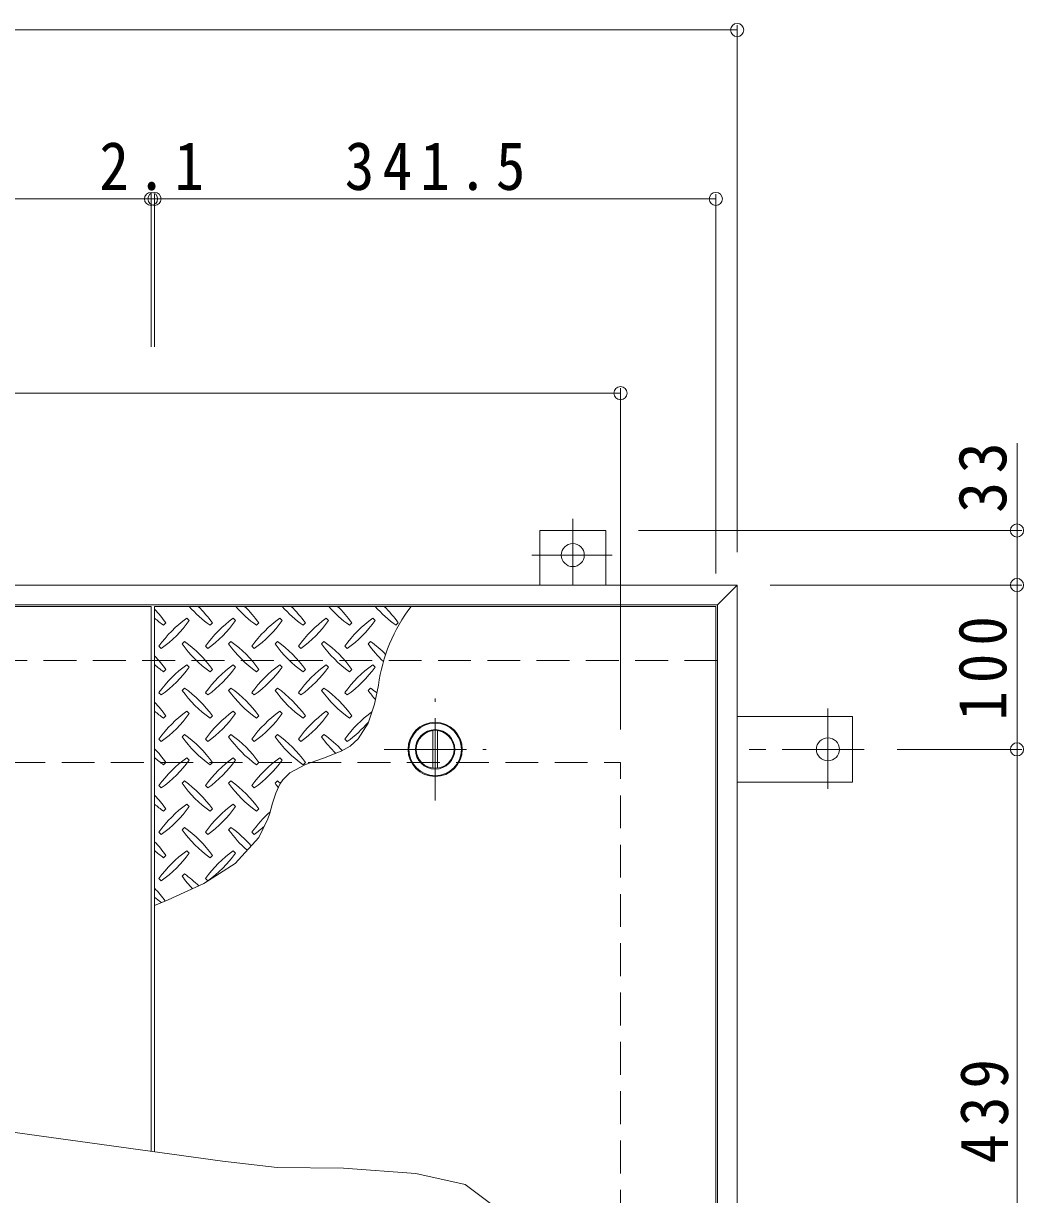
# Model space of a CAD drawing. Units: millimetres at full size, sheet at 1:10. Extents: x -2620 to 2676, y -1962 to 1874.
# Drawn here: x -867 to -259, y 1131 to 1843 of the extents above; entities that cross this region are included whole.
import ezdxf

# ---------------------------------------------------------------- set-up
doc = ezdxf.new("R2010")
doc.units = ezdxf.units.MM
doc.header["$LTSCALE"] = 10
doc.header["$PDMODE"] = 32
doc.header["$PDSIZE"] = 8
doc.linetypes.add('CHAIN1', pattern=[8, 5, -1, 1, -1])
doc.linetypes.add('DASHED2', pattern=[3, 2, -1])
for name, color, linetype, lineweight in [('0-1_躯体', 2, 'DASHED2', 9), ('0-2_仕上', 3, 'Continuous', 9), ('0-3_建具', 2, 'Continuous', 9), ('0-5_寸法', 7, 'Continuous', 9), ('0-9', 134, 'Continuous', 5), ('0-C', 2, 'Continuous', 9), ('0-E', 3, 'Continuous', 9), ('0-F', 7, 'Continuous', 9)]:
    doc.layers.add(name, color=color, linetype=linetype, lineweight=lineweight)
doc.styles.add('ＭＳ ゴシック', font='')
doc.styles.get('ＭＳ ゴシック').set_extended_font_data('MS Gothic')

msp = doc.modelspace()

# ---------------------------------------------------------------- linework, layer by layer
at = {"layer": '0-1_躯体'}
for p, q in [((-444.98, 1455.65), (-2162.98, 1455.65)), ((-2103.98, 1393.65), (-503.98, 1393.65)), ((-503.98, 93.65), (-503.98, 1393.65))]:
    msp.add_line(p, q, dxfattribs=at)
at = {"layer": '0-2_仕上'}
for p, q in [((-1131.1, 1488.65), (-789.6, 1488.65)), ((-789.6, 1488.65), (-789.6, 1157.04)), ((-787.48, 1488.65), (-445.98, 1488.65)), ((-787.48, 1156.75), (-787.48, 1488.65)), ((-445.98, 1488.65), (-445.98, 993.1))]:
    msp.add_line(p, q, dxfattribs=at)
msp.add_circle((-616.73, 1401.65), 16.5, dxfattribs=at)
at = {"layer": '0-3_建具'}
for p, q in [((-432.98, 1501.65), (-2174.98, 1501.65)), ((-432.98, 1501.65), (-444.98, 1489.65)), ((-432.98, -14.35), (-432.98, 1501.65)), ((-444.98, 1489.65), (-2162.98, 1489.65)), ((-444.98, -2.35), (-444.98, 1489.65))]:
    msp.add_line(p, q, dxfattribs=at)
at = {"layer": '0-5_寸法'}
for p, q in [((-746.21, 1151.03), (-1133.23, 1204.64)), ((-712.92, 1147.29), (-746.21, 1151.03)), ((-672.54, 1146.87), (-712.92, 1147.29)), ((-628.42, 1143.54), (-672.54, 1146.87))]:
    msp.add_line(p, q, dxfattribs=at)
msp.add_lwpolyline([(-444.98, 992.71), (-479.52, 1006.09), (-509.76, 1022.51), (-532.32, 1041.75), (-547.68, 1073.2), (-563.49, 1110.66), (-598.46, 1136.88), (-628.42, 1143.54)], dxfattribs=at)
at = {"layer": '0-9'}
for p, q in [((-781.98, 1477.17), (-780.56, 1478.59)), ((-766.42, 1480), (-767.84, 1481.42)), ((-753.69, 1477.17), (-752.28, 1478.59)), ((-738.14, 1480), (-739.55, 1481.42)), ((-725.41, 1477.17), (-724, 1478.59)), ((-709.85, 1480), (-711.27, 1481.42)), ((-697.13, 1477.17), (-695.71, 1478.59)), ((-681.57, 1480), (-682.98, 1481.42)), ((-668.84, 1477.17), (-667.43, 1478.59)), ((-653.29, 1480), (-654.7, 1481.42)), ((-640.56, 1477.17), (-639.14, 1478.59)), ((-784.81, 1464.45), (-783.39, 1463.03)), ((-769.25, 1467.28), (-770.67, 1465.86)), ((-756.52, 1464.45), (-755.11, 1463.03)), ((-740.97, 1467.28), (-742.38, 1465.86)), ((-728.24, 1464.45), (-726.82, 1463.03)), ((-712.68, 1467.28), (-714.1, 1465.86)), ((-699.95, 1464.45), (-698.54, 1463.03)), ((-684.4, 1467.28), (-685.81, 1465.86)), ((-671.67, 1464.45), (-670.26, 1463.03)), ((-656.11, 1467.28), (-657.53, 1465.86)), ((-781.98, 1448.89), (-780.56, 1450.31)), ((-766.42, 1451.72), (-767.84, 1453.13)), ((-753.69, 1448.89), (-752.28, 1450.31)), ((-738.14, 1451.72), (-739.55, 1453.13)), ((-725.41, 1448.89), (-724, 1450.31)), ((-709.85, 1451.72), (-711.27, 1453.13)), ((-697.13, 1448.89), (-695.71, 1450.31)), ((-681.57, 1451.72), (-682.98, 1453.13)), ((-668.84, 1448.89), (-667.43, 1450.31)), ((-653.29, 1451.72), (-654.7, 1453.13)), ((-784.81, 1436.16), (-783.39, 1434.75)), ((-769.25, 1438.99), (-770.67, 1437.58)), ((-756.52, 1436.16), (-755.11, 1434.75)), ((-740.97, 1438.99), (-742.38, 1437.58)), ((-728.24, 1436.16), (-726.82, 1434.75)), ((-712.68, 1438.99), (-714.1, 1437.58)), ((-699.95, 1436.16), (-698.54, 1434.75)), ((-684.4, 1438.99), (-685.81, 1437.58)), ((-671.67, 1436.16), (-670.26, 1434.75)), ((-656.11, 1438.99), (-657.53, 1437.58)), ((-781.98, 1420.61), (-780.56, 1422.02)), ((-766.42, 1423.43), (-767.84, 1424.85)), ((-753.69, 1420.61), (-752.28, 1422.02)), ((-738.14, 1423.43), (-739.55, 1424.85)), ((-725.41, 1420.61), (-724, 1422.02)), ((-709.85, 1423.43), (-711.27, 1424.85)), ((-697.13, 1420.61), (-695.71, 1422.02)), ((-681.57, 1423.43), (-682.98, 1424.85)), ((-668.84, 1420.61), (-667.43, 1422.02)), ((-784.81, 1407.88), (-783.39, 1406.46)), ((-769.25, 1410.71), (-770.67, 1409.29)), ((-756.52, 1407.88), (-755.11, 1406.46)), ((-740.97, 1410.71), (-742.38, 1409.29)), ((-728.24, 1407.88), (-726.82, 1406.46)), ((-712.68, 1410.71), (-714.1, 1409.29)), ((-699.95, 1407.88), (-698.54, 1406.46)), ((-684.4, 1410.71), (-685.81, 1409.29)), ((-671.67, 1407.88), (-670.26, 1406.46)), ((-781.98, 1392.32), (-780.56, 1393.74)), ((-766.42, 1395.15), (-767.84, 1396.56)), ((-753.69, 1392.32), (-752.28, 1393.74)), ((-738.14, 1395.15), (-739.55, 1396.56)), ((-725.41, 1392.32), (-724, 1393.74)), ((-709.85, 1395.15), (-711.27, 1396.56)), ((-697.13, 1392.32), (-695.71, 1393.74)), ((-769.25, 1382.42), (-770.67, 1381.01)), ((-740.97, 1382.42), (-742.38, 1381.01)), ((-712.68, 1382.42), (-714.1, 1381.01)), ((-784.81, 1379.59), (-783.39, 1378.18)), ((-756.52, 1379.59), (-755.11, 1378.18)), ((-728.24, 1379.59), (-726.82, 1378.18)), ((-766.42, 1366.87), (-767.84, 1368.28)), ((-738.14, 1366.87), (-739.55, 1368.28)), ((-781.98, 1364.04), (-780.56, 1365.45)), ((-753.69, 1364.04), (-752.28, 1365.45)), ((-725.41, 1364.04), (-724, 1365.45)), ((-769.25, 1354.14), (-770.67, 1352.72)), ((-740.97, 1354.14), (-742.38, 1352.72)), ((-784.81, 1351.31), (-783.39, 1349.9)), ((-756.52, 1351.31), (-755.11, 1349.9)), ((-728.24, 1351.31), (-726.82, 1349.9)), ((-766.42, 1338.58), (-767.84, 1340)), ((-738.14, 1338.58), (-739.55, 1340)), ((-781.98, 1335.75), (-780.56, 1337.17)), ((-753.69, 1335.75), (-752.28, 1337.17)), ((-769.25, 1325.85), (-770.67, 1324.44)), ((-784.81, 1323.03), (-783.39, 1321.61)), ((-756.52, 1323.03), (-755.11, 1321.61))]:
    msp.add_line(p, q, dxfattribs=at)
msp.add_lwpolyline([(-787.48, 1306.73), (-779.2, 1310.06), (-757.45, 1320.02), (-738.49, 1332.18), (-724.08, 1347.96), (-718.51, 1359.31), (-717.37, 1362.79), (-715.6, 1368.94), (-713.71, 1374.93), (-711.26, 1380.4), (-709.42, 1383.19), (-705.14, 1387.3), (-695.54, 1392.4), (-684.57, 1396.3), (-673.89, 1400.49), (-668.49, 1403.65), (-663.65, 1408.03), (-657.57, 1417.65), (-653.62, 1429.23), (-651.27, 1440.66)], dxfattribs=at)
for centre, radius, start, end in [((-839.61, 1436.52), 72.5, 35.47272, 44.0249), ((-711.62, 1536.22), 72.5, 221.00789, 234.5273), ((-811.32, 1436.52), 72.5, 35.47272, 45.97511), ((-683.34, 1536.22), 72.5, 221.00789, 234.5273), ((-783.04, 1436.52), 72.5, 35.47272, 45.97511), ((-655.05, 1536.22), 72.5, 221.00789, 234.5273), ((-754.76, 1436.52), 72.5, 35.47272, 45.97511), ((-626.77, 1536.22), 72.5, 221.00789, 234.5273), ((-726.47, 1436.52), 72.5, 35.47272, 45.97511), ((-598.48, 1536.22), 72.5, 221.00789, 234.5273), ((-550.07, 1426.9), 102.13, 142.79805, 172.25462), ((-698.19, 1436.52), 72.5, 35.47272, 45.97511), ((-739.91, 1536.22), 72.5, 228.99213, 234.5273), ((-725.76, 1422.37), 72.5, 125.47272, 144.5273), ((-825.47, 1522.08), 72.5, 305.47256, 324.5273), ((-697.48, 1422.37), 72.5, 125.47272, 144.5273), ((-797.18, 1522.08), 72.5, 305.47256, 324.5273), ((-669.2, 1422.37), 72.5, 125.47272, 144.5273), ((-768.9, 1522.08), 72.5, 305.47256, 324.5273), ((-640.91, 1422.37), 72.5, 125.47272, 144.5273), ((-740.61, 1522.08), 72.5, 305.47256, 324.5273), ((-612.63, 1422.37), 72.5, 125.47272, 144.5273), ((-712.33, 1522.08), 72.5, 305.47256, 324.5273), ((-711.62, 1507.93), 72.5, 215.47258, 234.5273), ((-811.32, 1408.23), 72.5, 35.47272, 54.5273), ((-683.34, 1507.93), 72.5, 215.47258, 234.5273), ((-783.04, 1408.23), 72.5, 35.47272, 54.5273), ((-655.05, 1507.93), 72.5, 215.47258, 234.5273), ((-754.76, 1408.23), 72.5, 35.47272, 54.5273), ((-626.77, 1507.93), 72.5, 215.47258, 234.5273), ((-726.47, 1408.23), 72.5, 35.47272, 54.5273), ((-598.48, 1507.93), 72.5, 215.47258, 226.69856), ((-698.19, 1408.23), 72.5, 44.94598, 54.5273), ((-839.61, 1408.23), 72.5, 35.47272, 44.0249), ((-739.91, 1507.93), 72.5, 228.99213, 234.5273), ((-725.76, 1394.09), 72.5, 125.47272, 144.5273), ((-825.47, 1493.79), 72.5, 305.47256, 324.5273), ((-697.48, 1394.09), 72.5, 125.47272, 144.5273), ((-797.18, 1493.79), 72.5, 305.47256, 324.5273), ((-669.2, 1394.09), 72.5, 125.47272, 144.5273), ((-768.9, 1493.79), 72.5, 305.47256, 324.5273), ((-640.91, 1394.09), 72.5, 125.47272, 144.5273), ((-740.61, 1493.79), 72.5, 305.47256, 324.5273), ((-612.63, 1394.09), 72.5, 125.47272, 144.5273), ((-712.33, 1493.79), 72.5, 305.47256, 324.5273), ((-711.62, 1479.65), 72.5, 215.47258, 234.5273), ((-811.32, 1379.95), 72.5, 35.47272, 54.5273), ((-683.34, 1479.65), 72.5, 215.47258, 234.5273), ((-783.04, 1379.95), 72.5, 35.47272, 54.5273), ((-655.05, 1479.65), 72.5, 215.47258, 234.5273), ((-754.76, 1379.95), 72.5, 35.47272, 54.5273), ((-626.77, 1479.65), 72.5, 215.47258, 234.5273), ((-726.47, 1379.95), 72.5, 35.47272, 54.5273), ((-598.48, 1479.65), 72.5, 215.47258, 221.1628), ((-698.19, 1379.95), 72.5, 50.65677, 54.5273), ((-839.61, 1379.95), 72.5, 35.47272, 44.0249), ((-739.91, 1479.65), 72.5, 228.99213, 234.5273), ((-725.76, 1365.81), 72.5, 125.47272, 144.5273), ((-825.47, 1465.51), 72.5, 305.47256, 324.5273), ((-697.48, 1365.81), 72.5, 125.47272, 144.5273), ((-797.18, 1465.51), 72.5, 305.47256, 324.52728), ((-669.2, 1365.81), 72.5, 125.47272, 144.5273), ((-768.9, 1465.51), 72.5, 305.47256, 324.52728), ((-640.91, 1365.81), 72.5, 125.47272, 144.5273), ((-740.61, 1465.51), 72.5, 305.47256, 324.52728), ((-612.63, 1365.81), 72.5, 126.00705, 144.5273), ((-712.33, 1465.51), 72.5, 305.47256, 319.2924), ((-711.62, 1451.37), 72.5, 215.47258, 234.5273), ((-811.32, 1351.66), 72.5, 35.47272, 54.5273), ((-683.34, 1451.37), 72.5, 215.47258, 234.5273), ((-783.04, 1351.66), 72.5, 35.47272, 54.5273), ((-655.05, 1451.37), 72.5, 215.47258, 234.5273), ((-754.76, 1351.66), 72.5, 35.47272, 54.5273), ((-626.77, 1451.37), 72.5, 215.47258, 225.99713), ((-726.47, 1351.66), 72.5, 42.74814, 54.5273), ((-839.61, 1351.66), 72.5, 35.47272, 44.0249), ((-739.91, 1451.37), 72.5, 228.99213, 234.5273), ((-725.76, 1337.52), 72.5, 125.47272, 144.5273), ((-825.47, 1437.22), 72.5, 305.47256, 324.5273), ((-697.48, 1337.52), 72.5, 125.47272, 144.5273), ((-797.18, 1437.22), 72.5, 305.47256, 324.5273), ((-669.2, 1337.52), 72.5, 125.47272, 144.5273), ((-768.9, 1437.22), 72.5, 305.47256, 324.5273), ((-811.32, 1323.38), 72.5, 35.47272, 54.5273), ((-783.04, 1323.38), 72.5, 35.47272, 54.5273), ((-754.76, 1323.38), 72.5, 52.70831, 54.5273), ((-711.62, 1423.08), 72.5, 215.47258, 234.5273), ((-683.34, 1423.08), 72.5, 215.47258, 234.5273), ((-655.05, 1423.08), 72.5, 215.47258, 218.03572), ((-839.61, 1323.38), 72.5, 35.47272, 44.0249), ((-739.91, 1423.08), 72.5, 228.99213, 234.5273), ((-725.76, 1309.24), 72.5, 125.47272, 144.5273), ((-697.48, 1309.24), 72.5, 125.47272, 144.5273), ((-825.47, 1408.94), 72.5, 305.47256, 324.5273), ((-797.18, 1408.94), 72.5, 305.47256, 324.5273), ((-669.2, 1309.24), 72.5, 131.38763, 144.5273), ((-811.32, 1295.09), 72.5, 35.47272, 54.5273), ((-783.04, 1295.09), 72.5, 41.35275, 54.5273), ((-768.9, 1408.94), 72.5, 305.47256, 311.59831), ((-711.62, 1394.8), 72.5, 215.47258, 234.5273), ((-683.34, 1394.8), 72.5, 215.47258, 228.77962), ((-839.61, 1295.09), 72.5, 35.47272, 44.0249), ((-739.91, 1394.8), 72.5, 228.99213, 234.5273), ((-725.76, 1280.95), 72.5, 125.47272, 144.5273), ((-697.48, 1280.95), 72.5, 125.47272, 144.5273), ((-825.47, 1380.65), 72.5, 305.47256, 324.5273), ((-797.18, 1380.65), 72.5, 305.47256, 324.5273), ((-811.32, 1266.81), 72.5, 45.57452, 54.5273), ((-711.62, 1366.51), 72.5, 215.47258, 223.25978), ((-839.61, 1266.81), 72.5, 35.94795, 44.0249), ((-739.91, 1366.51), 72.5, 228.99213, 233.25279)]:
    msp.add_arc(centre, radius, start, end, dxfattribs=at)
at = {"layer": '0-C', "linetype": 'CHAIN1'}
for p, q in [((-616.73, 1370.65), (-616.73, 1432.65)), ((-647.73, 1401.65), (-585.73, 1401.65))]:
    msp.add_line(p, q, dxfattribs=at)
at = {"layer": '0-C'}
for p, q in [((-618.23, 1413.05), (-618.23, 1390.24)), ((-615.23, 1413.05), (-615.23, 1390.24))]:
    msp.add_line(p, q, dxfattribs=at)
for radius in [16, 12, 11.5]:
    msp.add_circle((-616.73, 1401.65), radius, dxfattribs=at)
at = {"layer": '0-E', "linetype": 'CHAIN1'}
for p, q in [((-532.98, 1542), (-532.98, 1501.85)), ((-557.82, 1519.85), (-508.93, 1519.85)), ((-377.78, 1426.49), (-377.78, 1377.6)), ((-355.62, 1401.65), (-432.98, 1401.65))]:
    msp.add_line(p, q, dxfattribs=at)
at = {"layer": '0-E'}
for p, q in [((-552.98, 1534.85), (-512.98, 1534.85)), ((-552.98, 1501.65), (-552.98, 1534.85)), ((-512.98, 1501.65), (-512.98, 1534.85)), ((-432.98, 1421.65), (-362.78, 1421.65)), ((-362.78, 1421.65), (-362.78, 1381.65)), ((-432.98, 1381.65), (-362.78, 1381.65))]:
    msp.add_line(p, q, dxfattribs=at)
for centre in [(-532.98, 1519.85), (-377.78, 1401.65)]:
    msp.add_circle(centre, 7, dxfattribs=at)
at = {"layer": '0-F'}
for p, q in [((-2174.98, 1839.36), (-432.98, 1839.36)), ((-432.98, 1842.36), (-432.98, 1521.65)), ((-789.6, 1739.57), (-789.6, 1646.6)), ((-787.48, 1739.57), (-787.48, 1646.6)), ((-445.98, 1739.57), (-445.98, 1508.65)), ((-1131.1, 1736.57), (-789.6, 1736.57)), ((-789.6, 1736.57), (-787.48, 1736.57)), ((-787.48, 1736.57), (-445.98, 1736.57)), ((-2103.98, 1618.36), (-503.98, 1618.36)), ((-503.98, 1621.36), (-503.98, 1413.65)), ((-262.71, 1534.85), (-262.71, 1588.01)), ((-259.71, 1534.85), (-492.98, 1534.85)), ((-262.71, 1501.65), (-262.71, 1534.85)), ((-259.71, 1501.65), (-412.98, 1501.65)), ((-262.71, 1501.65), (-262.71, 1401.65)), ((-259.71, 1401.65), (-335.62, 1401.65)), ((-262.71, 1401.65), (-262.71, 962.65))]:
    msp.add_line(p, q, dxfattribs=at)
for p in [(-432.98, 1839.36), (-789.6, 1736.57), (-787.48, 1736.57), (-445.98, 1736.57), (-503.98, 1618.36), (-262.71, 1534.85), (-262.71, 1501.65), (-262.71, 1401.65)]:
    msp.add_point(p, dxfattribs=at)

# ---------------------------------------------------------------- texts
at = {"layer": '0-F', "color": 2, "char_height": 29.33, "attachment_point": 7, "style": 'ＭＳ ゴシック'}
for s, insert in [('\\T1.27;\\W0.9;2.1', (-821.04, 1741.57)), ('\\T1.28;\\W0.9;341.5', (-671.73, 1741.57))]:
    msp.add_mtext(s, dxfattribs=dict(at, insert=insert))
at = {"layer": '0-F', "color": 2, "char_height": 29.33, "attachment_point": 7, "rotation": 90, "style": 'ＭＳ ゴシック'}
for s, insert in [('\\T1.27;\\W0.95;33', (-268.71, 1545.51)), ('\\T1.27;\\W0.9;100', (-268.71, 1419.15)), ('\\T1.27;\\W0.9;439', (-267.71, 1149.65))]:
    msp.add_mtext(s, dxfattribs=dict(at, insert=insert))

doc.saveas('drawing.dxf')
